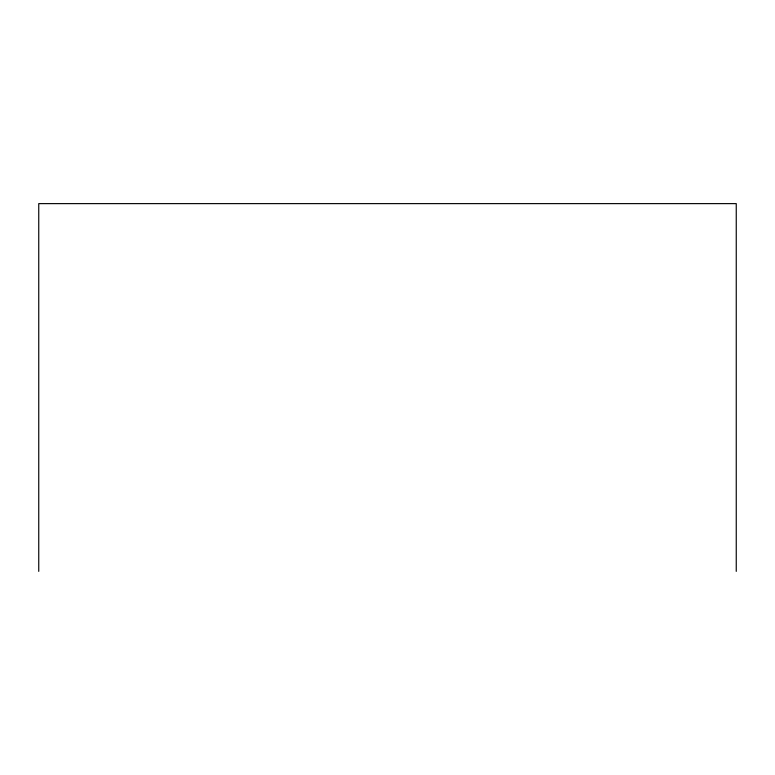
<?xml version="1.0" encoding="UTF-8"?>
<svg xmlns="http://www.w3.org/2000/svg" width="775" height="775" viewBox="0 0 775 775"><rect width="100%" height="100%" fill="white"/><g stroke="black" fill="none" stroke-linecap="round" stroke-linejoin="round"><path stroke-width="1.16" d="M736.25 571.378L736.25 203.622L38.75 203.622L38.75 571.378"/></g></svg>
